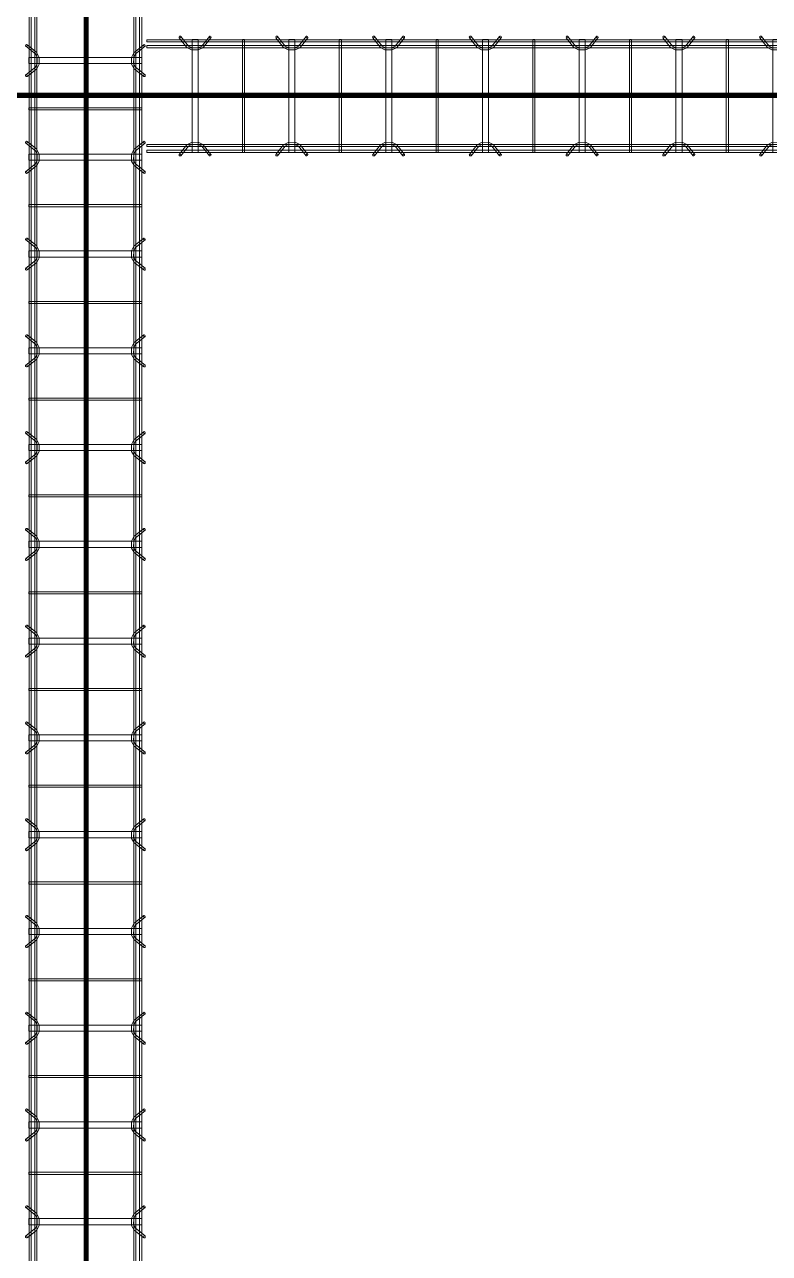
# Model space of a CAD drawing. Header units: inches. Extents: x -19229 to -222, y -6301 to 12387.
# Drawn here: x -2344.5 to -2252.1, y 11703.6 to 11856 of the extents above; entities that cross this region are included whole.
import ezdxf

# ---------------------------------------------------------------- set-up
doc = ezdxf.new("R2010")
doc.units = ezdxf.units.IN
doc.header["$MEASUREMENT"] = 0
doc.linetypes.add('Grid Line 1_2_', pattern=[0.875, 0.5, -0.125, 0.125, -0.125])
for name, color, linetype, lineweight in [('A-GENM', 13, 'Continuous', 9), ('S-BEAM', 12, 'Continuous', 9), ('S-GRID', 1, 'Continuous', 9)]:
    doc.layers.add(name, color=color, linetype=linetype, lineweight=lineweight)

# ---------------------------------------------------------------- blocks, each defined once
blk = doc.blocks.new('Dowel bar assembly - Dowel bar assembly-669756-SLAB ON GROUND JOINTS')
at = {"layer": 'S-BEAM'}
for p, q in [((2175, 1.98), (0, 1.98)), ((0, 1.72), (2175, 1.72)), ((1804.02, 2.23), (1804.97, 1.03)), ((1805.18, 1.19), (1804.23, 2.39)), ((1805.62, 1.99), (1805.62, -12.01)), ((1806.38, 1.99), (1805.62, 1.99)), ((1805.62, 1.99), (1806.38, 1.99)), ((1806.38, -12.01), (1806.38, 1.99)), ((1807.76, 2.39), (1806.81, 1.19)), ((1807.01, 1.03), (1807.96, 2.23)), ((1811.87, 1.99), (1811.87, -12.01)), ((1812.13, 1.99), (1811.87, 1.99)), ((1811.87, 1.99), (1812.13, 1.99)), ((1812.13, -12.01), (1812.13, 1.99)), ((1816.02, 2.23), (1816.97, 1.03)), ((1817.18, 1.19), (1816.23, 2.39)), ((1817.62, 1.99), (1817.62, -12.01)), ((1818.38, 1.99), (1817.62, 1.99)), ((1817.62, 1.99), (1818.38, 1.99)), ((1818.38, -12.01), (1818.38, 1.99)), ((1819.76, 2.39), (1818.81, 1.19)), ((1819.01, 1.03), (1819.96, 2.23)), ((1823.87, 1.99), (1823.87, -12.01)), ((1824.13, 1.99), (1823.87, 1.99)), ((1823.87, 1.99), (1824.13, 1.99)), ((1824.13, -12.01), (1824.13, 1.99)), ((1828.02, 2.23), (1828.97, 1.03)), ((1829.18, 1.19), (1828.23, 2.39)), ((1829.62, 1.99), (1829.62, -12.01)), ((1830.38, 1.99), (1829.62, 1.99)), ((1829.62, 1.99), (1830.38, 1.99)), ((1830.38, -12.01), (1830.38, 1.99)), ((1831.76, 2.39), (1830.81, 1.19)), ((1831.01, 1.03), (1831.96, 2.23)), ((1835.87, 1.99), (1835.87, -12.01)), ((1836.13, 1.99), (1835.87, 1.99)), ((1835.87, 1.99), (1836.13, 1.99)), ((1836.13, -12.01), (1836.13, 1.99)), ((1840.02, 2.23), (1840.97, 1.03)), ((1841.18, 1.19), (1840.23, 2.39)), ((1841.62, 1.99), (1841.62, -12.01)), ((1842.38, 1.99), (1841.62, 1.99)), ((1841.62, 1.99), (1842.38, 1.99)), ((1842.38, -12.01), (1842.38, 1.99)), ((1843.76, 2.39), (1842.81, 1.19)), ((1843.01, 1.03), (1843.96, 2.23)), ((1847.87, 1.99), (1847.87, -12.01)), ((1848.13, 1.99), (1847.87, 1.99)), ((1847.87, 1.99), (1848.13, 1.99)), ((1848.13, -12.01), (1848.13, 1.99)), ((1852.02, 2.23), (1852.97, 1.03)), ((1853.18, 1.19), (1852.23, 2.39)), ((1853.62, 1.99), (1853.62, -12.01)), ((1854.38, 1.99), (1853.62, 1.99)), ((1853.62, 1.99), (1854.38, 1.99)), ((1854.38, -12.01), (1854.38, 1.99)), ((1855.76, 2.39), (1854.81, 1.19)), ((1855.01, 1.03), (1855.96, 2.23)), ((1859.87, 1.99), (1859.87, -12.01)), ((1860.13, 1.99), (1859.87, 1.99)), ((1859.87, 1.99), (1860.13, 1.99)), ((1860.13, -12.01), (1860.13, 1.99)), ((1864.02, 2.23), (1864.97, 1.03)), ((1865.18, 1.19), (1864.23, 2.39)), ((1865.62, 1.99), (1865.62, -12.01)), ((1866.38, 1.99), (1865.62, 1.99)), ((1865.62, 1.99), (1866.38, 1.99)), ((1866.38, -12.01), (1866.38, 1.99)), ((1867.76, 2.39), (1866.81, 1.19)), ((1867.01, 1.03), (1867.96, 2.23)), ((1871.87, 1.99), (1871.87, -12.01)), ((1872.13, 1.99), (1871.87, 1.99)), ((1871.87, 1.99), (1872.13, 1.99)), ((1872.13, -12.01), (1872.13, 1.99)), ((1876.02, 2.23), (1876.97, 1.03)), ((1877.18, 1.19), (1876.23, 2.39)), ((1877.62, 1.99), (1877.62, -12.01)), ((1878.38, 1.99), (1877.62, 1.99)), ((1877.62, 1.99), (1878.38, 1.99)), ((1878.38, -12.01), (1878.38, 1.99)), ((1879.76, 2.39), (1878.81, 1.19)), ((1879.01, 1.03), (1879.96, 2.23)), ((1883.87, 1.99), (1883.87, -12.01)), ((1884.13, 1.99), (1883.87, 1.99)), ((1883.87, 1.99), (1884.13, 1.99)), ((1884.13, -12.01), (1884.13, 1.99)), ((1888.02, 2.23), (1888.97, 1.03)), ((1889.18, 1.19), (1888.23, 2.39)), ((1889.62, 1.99), (1889.62, -12.01)), ((1890.38, 1.99), (1889.62, 1.99)), ((1889.62, 1.99), (1890.38, 1.99)), ((1890.38, -12.01), (1890.38, 1.99)), ((1891.76, 2.39), (1890.81, 1.19)), ((1891.01, 1.03), (1891.96, 2.23)), ((1895.87, 1.99), (1895.87, -12.01)), ((1896.13, 1.99), (1895.87, 1.99)), ((1895.87, 1.99), (1896.13, 1.99)), ((1896.13, -12.01), (1896.13, 1.99)), ((1900.02, 2.23), (1900.97, 1.03)), ((1901.18, 1.19), (1900.23, 2.39)), ((1901.62, 1.99), (1901.62, -12.01)), ((1902.38, 1.99), (1901.62, 1.99)), ((1901.62, 1.99), (1902.38, 1.99)), ((1902.38, -12.01), (1902.38, 1.99)), ((1903.76, 2.39), (1902.81, 1.19)), ((1903.01, 1.03), (1903.96, 2.23)), ((1907.87, 1.99), (1907.87, -12.01)), ((1908.13, 1.99), (1907.87, 1.99)), ((1907.87, 1.99), (1908.13, 1.99)), ((1908.13, -12.01), (1908.13, 1.99)), ((1912.02, 2.23), (1912.97, 1.03)), ((1913.18, 1.19), (1912.23, 2.39)), ((1913.62, 1.99), (1913.62, -12.01)), ((1914.38, 1.99), (1913.62, 1.99)), ((1913.62, 1.99), (1914.38, 1.99)), ((1914.38, -12.01), (1914.38, 1.99)), ((1915.76, 2.39), (1914.81, 1.19)), ((1915.01, 1.03), (1915.96, 2.23)), ((1919.87, 1.99), (1919.87, -12.01)), ((1920.13, 1.99), (1919.87, 1.99)), ((1919.87, 1.99), (1920.13, 1.99)), ((1920.13, -12.01), (1920.13, 1.99)), ((1924.02, 2.23), (1924.97, 1.03)), ((1925.18, 1.19), (1924.23, 2.39)), ((1925.62, 1.99), (1925.62, -12.01)), ((1926.38, 1.99), (1925.62, 1.99)), ((1925.62, 1.99), (1926.38, 1.99)), ((1926.38, -12.01), (1926.38, 1.99)), ((1927.76, 2.39), (1926.81, 1.19)), ((1927.01, 1.03), (1927.96, 2.23)), ((1931.87, 1.99), (1931.87, -12.01)), ((1932.13, 1.99), (1931.87, 1.99)), ((1931.87, 1.99), (1932.13, 1.99)), ((1932.13, -12.01), (1932.13, 1.99)), ((1936.02, 2.23), (1936.97, 1.03)), ((1937.18, 1.19), (1936.23, 2.39)), ((1937.62, 1.99), (1937.62, -12.01)), ((1938.38, 1.99), (1937.62, 1.99)), ((1937.62, 1.99), (1938.38, 1.99)), ((1938.38, -12.01), (1938.38, 1.99)), ((1939.76, 2.39), (1938.81, 1.19)), ((1939.01, 1.03), (1939.96, 2.23)), ((1943.87, 1.99), (1943.87, -12.01)), ((1944.13, 1.99), (1943.87, 1.99)), ((1943.87, 1.99), (1944.13, 1.99)), ((1944.13, -12.01), (1944.13, 1.99)), ((1948.02, 2.23), (1948.97, 1.03)), ((1949.18, 1.19), (1948.23, 2.39)), ((1949.62, 1.99), (1949.62, -12.01)), ((1950.38, 1.99), (1949.62, 1.99)), ((1949.62, 1.99), (1950.38, 1.99)), ((1950.38, -12.01), (1950.38, 1.99)), ((1951.76, 2.39), (1950.81, 1.19)), ((1951.01, 1.03), (1951.96, 2.23)), ((2175, 1.25), (0, 1.25)), ((0, 0.99), (2175, 0.99)), ((2175, -11.01), (0, -11.01)), ((0, -11.27), (2175, -11.27)), ((2175, -11.74), (0, -11.74)), ((0, -12), (2175, -12)), ((1804.97, -11.05), (1804.02, -12.25)), ((1804.23, -12.41), (1805.18, -11.21)), ((1806.38, -12.01), (1805.62, -12.01)), ((1805.62, -12.01), (1806.38, -12.01)), ((1806.81, -11.21), (1807.76, -12.41)), ((1807.96, -12.25), (1807.01, -11.05)), ((1812.13, -12.01), (1811.87, -12.01)), ((1811.87, -12.01), (1812.13, -12.01)), ((1816.97, -11.05), (1816.02, -12.25)), ((1816.23, -12.41), (1817.18, -11.21)), ((1818.38, -12.01), (1817.62, -12.01)), ((1817.62, -12.01), (1818.38, -12.01)), ((1818.81, -11.21), (1819.76, -12.41)), ((1819.96, -12.25), (1819.01, -11.05)), ((1824.13, -12.01), (1823.87, -12.01)), ((1823.87, -12.01), (1824.13, -12.01)), ((1828.97, -11.05), (1828.02, -12.25)), ((1828.23, -12.41), (1829.18, -11.21)), ((1830.38, -12.01), (1829.62, -12.01)), ((1829.62, -12.01), (1830.38, -12.01)), ((1830.81, -11.21), (1831.76, -12.41)), ((1831.96, -12.25), (1831.01, -11.05)), ((1836.13, -12.01), (1835.87, -12.01)), ((1835.87, -12.01), (1836.13, -12.01)), ((1840.97, -11.05), (1840.02, -12.25)), ((1840.23, -12.41), (1841.18, -11.21)), ((1842.38, -12.01), (1841.62, -12.01)), ((1841.62, -12.01), (1842.38, -12.01)), ((1842.81, -11.21), (1843.76, -12.41)), ((1843.96, -12.25), (1843.01, -11.05)), ((1848.13, -12.01), (1847.87, -12.01)), ((1847.87, -12.01), (1848.13, -12.01)), ((1852.97, -11.05), (1852.02, -12.25)), ((1852.23, -12.41), (1853.18, -11.21)), ((1854.38, -12.01), (1853.62, -12.01)), ((1853.62, -12.01), (1854.38, -12.01)), ((1854.81, -11.21), (1855.76, -12.41)), ((1855.96, -12.25), (1855.01, -11.05)), ((1860.13, -12.01), (1859.87, -12.01)), ((1859.87, -12.01), (1860.13, -12.01)), ((1864.97, -11.05), (1864.02, -12.25)), ((1864.23, -12.41), (1865.18, -11.21)), ((1866.38, -12.01), (1865.62, -12.01)), ((1865.62, -12.01), (1866.38, -12.01)), ((1866.81, -11.21), (1867.76, -12.41)), ((1867.96, -12.25), (1867.01, -11.05)), ((1872.13, -12.01), (1871.87, -12.01)), ((1871.87, -12.01), (1872.13, -12.01)), ((1876.97, -11.05), (1876.02, -12.25)), ((1876.23, -12.41), (1877.18, -11.21)), ((1878.38, -12.01), (1877.62, -12.01)), ((1877.62, -12.01), (1878.38, -12.01)), ((1878.81, -11.21), (1879.76, -12.41)), ((1879.96, -12.25), (1879.01, -11.05)), ((1884.13, -12.01), (1883.87, -12.01)), ((1883.87, -12.01), (1884.13, -12.01)), ((1888.97, -11.05), (1888.02, -12.25)), ((1888.23, -12.41), (1889.18, -11.21)), ((1890.38, -12.01), (1889.62, -12.01)), ((1889.62, -12.01), (1890.38, -12.01)), ((1890.81, -11.21), (1891.76, -12.41)), ((1891.96, -12.25), (1891.01, -11.05)), ((1896.13, -12.01), (1895.87, -12.01)), ((1895.87, -12.01), (1896.13, -12.01)), ((1900.97, -11.05), (1900.02, -12.25)), ((1900.23, -12.41), (1901.18, -11.21)), ((1902.38, -12.01), (1901.62, -12.01)), ((1901.62, -12.01), (1902.38, -12.01)), ((1902.81, -11.21), (1903.76, -12.41)), ((1903.96, -12.25), (1903.01, -11.05)), ((1908.13, -12.01), (1907.87, -12.01)), ((1907.87, -12.01), (1908.13, -12.01)), ((1912.97, -11.05), (1912.02, -12.25)), ((1912.23, -12.41), (1913.18, -11.21)), ((1914.38, -12.01), (1913.62, -12.01)), ((1913.62, -12.01), (1914.38, -12.01)), ((1914.81, -11.21), (1915.76, -12.41)), ((1915.96, -12.25), (1915.01, -11.05)), ((1920.13, -12.01), (1919.87, -12.01)), ((1919.87, -12.01), (1920.13, -12.01)), ((1924.97, -11.05), (1924.02, -12.25)), ((1924.23, -12.41), (1925.18, -11.21)), ((1926.38, -12.01), (1925.62, -12.01)), ((1925.62, -12.01), (1926.38, -12.01)), ((1926.81, -11.21), (1927.76, -12.41)), ((1927.96, -12.25), (1927.01, -11.05)), ((1932.13, -12.01), (1931.87, -12.01)), ((1931.87, -12.01), (1932.13, -12.01)), ((1936.97, -11.05), (1936.02, -12.25)), ((1936.23, -12.41), (1937.18, -11.21)), ((1938.38, -12.01), (1937.62, -12.01)), ((1937.62, -12.01), (1938.38, -12.01)), ((1938.81, -11.21), (1939.76, -12.41)), ((1939.96, -12.25), (1939.01, -11.05)), ((1944.13, -12.01), (1943.87, -12.01)), ((1943.87, -12.01), (1944.13, -12.01)), ((1948.97, -11.05), (1948.02, -12.25)), ((1948.23, -12.41), (1949.18, -11.21)), ((1950.38, -12.01), (1949.62, -12.01)), ((1949.62, -12.01), (1950.38, -12.01)), ((1950.81, -11.21), (1951.76, -12.41)), ((1951.96, -12.25), (1951.01, -11.05))]:
    blk.add_line(p, q, dxfattribs=at)
at = {"layer": 'S-BEAM', "flags": 128}
for points in [[(1804.97, 1.03), (1805.53, 0.73), (1806.39, 0.72), (1806.97, 0.99), (1807.01, 1.03)], [(1805.18, 1.19), (1805.62, 0.97), (1806.38, 0.98), (1806.81, 1.19)], [(1816.97, 1.03), (1817.53, 0.73), (1818.39, 0.72), (1818.97, 0.99), (1819.01, 1.03)], [(1817.18, 1.19), (1817.62, 0.97), (1818.38, 0.98), (1818.81, 1.19)], [(1828.97, 1.03), (1829.53, 0.73), (1830.39, 0.72), (1830.97, 0.99), (1831.01, 1.03)], [(1829.18, 1.19), (1829.62, 0.97), (1830.38, 0.98), (1830.81, 1.19)], [(1840.97, 1.03), (1841.53, 0.73), (1842.39, 0.72), (1842.97, 0.99), (1843.01, 1.03)], [(1841.18, 1.19), (1841.62, 0.97), (1842.38, 0.98), (1842.81, 1.19)], [(1852.97, 1.03), (1853.53, 0.73), (1854.39, 0.72), (1854.97, 0.99), (1855.01, 1.03)], [(1853.18, 1.19), (1853.62, 0.97), (1854.38, 0.98), (1854.81, 1.19)], [(1864.97, 1.03), (1865.53, 0.73), (1866.39, 0.72), (1866.97, 0.99), (1867.01, 1.03)], [(1865.18, 1.19), (1865.62, 0.97), (1866.38, 0.98), (1866.81, 1.19)], [(1876.97, 1.03), (1877.53, 0.73), (1878.39, 0.72), (1878.97, 0.99), (1879.01, 1.03)], [(1877.18, 1.19), (1877.62, 0.97), (1878.38, 0.98), (1878.81, 1.19)], [(1888.97, 1.03), (1889.53, 0.73), (1890.39, 0.72), (1890.97, 0.99), (1891.01, 1.03)], [(1889.18, 1.19), (1889.62, 0.97), (1890.38, 0.98), (1890.81, 1.19)], [(1900.97, 1.03), (1901.53, 0.73), (1902.39, 0.72), (1902.97, 0.99), (1903.01, 1.03)], [(1901.18, 1.19), (1901.62, 0.97), (1902.38, 0.98), (1902.81, 1.19)], [(1912.97, 1.03), (1913.53, 0.73), (1914.39, 0.72), (1914.97, 0.99), (1915.01, 1.03)], [(1913.18, 1.19), (1913.62, 0.97), (1914.38, 0.98), (1914.81, 1.19)], [(1924.97, 1.03), (1925.53, 0.73), (1926.39, 0.72), (1926.97, 0.99), (1927.01, 1.03)], [(1925.18, 1.19), (1925.62, 0.97), (1926.38, 0.98), (1926.81, 1.19)], [(1936.97, 1.03), (1937.53, 0.73), (1938.39, 0.72), (1938.97, 0.99), (1939.01, 1.03)], [(1937.18, 1.19), (1937.62, 0.97), (1938.38, 0.98), (1938.81, 1.19)], [(1948.97, 1.03), (1949.53, 0.73), (1950.39, 0.72), (1950.97, 0.99), (1951.01, 1.03)], [(1949.18, 1.19), (1949.62, 0.97), (1950.38, 0.98), (1950.81, 1.19)], [(1804.97, -11.05), (1805.53, -10.75), (1806.39, -10.74), (1806.97, -11.01), (1807.01, -11.05)], [(1805.18, -11.21), (1805.62, -10.99), (1806.38, -11), (1806.81, -11.21)], [(1816.97, -11.05), (1817.53, -10.75), (1818.39, -10.74), (1818.97, -11.01), (1819.01, -11.05)], [(1817.18, -11.21), (1817.62, -10.99), (1818.38, -11), (1818.81, -11.21)], [(1828.97, -11.05), (1829.53, -10.75), (1830.39, -10.74), (1830.97, -11.01), (1831.01, -11.05)], [(1829.18, -11.21), (1829.62, -10.99), (1830.38, -11), (1830.81, -11.21)], [(1840.97, -11.05), (1841.53, -10.75), (1842.39, -10.74), (1842.97, -11.01), (1843.01, -11.05)], [(1841.18, -11.21), (1841.62, -10.99), (1842.38, -11), (1842.81, -11.21)], [(1852.97, -11.05), (1853.53, -10.75), (1854.39, -10.74), (1854.97, -11.01), (1855.01, -11.05)], [(1853.18, -11.21), (1853.62, -10.99), (1854.38, -11), (1854.81, -11.21)], [(1864.97, -11.05), (1865.53, -10.75), (1866.39, -10.74), (1866.97, -11.01), (1867.01, -11.05)], [(1865.18, -11.21), (1865.62, -10.99), (1866.38, -11), (1866.81, -11.21)], [(1876.97, -11.05), (1877.53, -10.75), (1878.39, -10.74), (1878.97, -11.01), (1879.01, -11.05)], [(1877.18, -11.21), (1877.62, -10.99), (1878.38, -11), (1878.81, -11.21)], [(1888.97, -11.05), (1889.53, -10.75), (1890.39, -10.74), (1890.97, -11.01), (1891.01, -11.05)], [(1889.18, -11.21), (1889.62, -10.99), (1890.38, -11), (1890.81, -11.21)], [(1900.97, -11.05), (1901.53, -10.75), (1902.39, -10.74), (1902.97, -11.01), (1903.01, -11.05)], [(1901.18, -11.21), (1901.62, -10.99), (1902.38, -11), (1902.81, -11.21)], [(1912.97, -11.05), (1913.53, -10.75), (1914.39, -10.74), (1914.97, -11.01), (1915.01, -11.05)], [(1913.18, -11.21), (1913.62, -10.99), (1914.38, -11), (1914.81, -11.21)], [(1924.97, -11.05), (1925.53, -10.75), (1926.39, -10.74), (1926.97, -11.01), (1927.01, -11.05)], [(1925.18, -11.21), (1925.62, -10.99), (1926.38, -11), (1926.81, -11.21)], [(1936.97, -11.05), (1937.53, -10.75), (1938.39, -10.74), (1938.97, -11.01), (1939.01, -11.05)], [(1937.18, -11.21), (1937.62, -10.99), (1938.38, -11), (1938.81, -11.21)], [(1948.97, -11.05), (1949.53, -10.75), (1950.39, -10.74), (1950.97, -11.01), (1951.01, -11.05)], [(1949.18, -11.21), (1949.62, -10.99), (1950.38, -11), (1950.81, -11.21)]]:
    blk.add_lwpolyline(points, dxfattribs=at)
at = {"layer": 'S-BEAM'}
for centre, major_axis, start_param, end_param in [((1804.12, 2.31), (0.101, 0.08), 5.709265, 8.850858), ((1804.12, 2.31), (0.101, 0.08), 2.567673, 5.709265), ((1807.86, 2.31), (-0.101, 0.08), 3.715513, 6.857105), ((1807.86, 2.31), (-0.101, 0.08), 0.57392, 3.715513), ((1816.12, 2.31), (0.101, 0.08), 5.709265, 8.850858), ((1816.12, 2.31), (0.101, 0.08), 2.567673, 5.709265), ((1819.86, 2.31), (-0.101, 0.08), 3.715513, 6.857105), ((1819.86, 2.31), (-0.101, 0.08), 0.57392, 3.715513), ((1828.12, 2.31), (0.101, 0.08), 5.709265, 8.850858), ((1828.12, 2.31), (0.101, 0.08), 2.567673, 5.709265), ((1831.86, 2.31), (-0.101, 0.08), 3.715513, 6.857105), ((1831.86, 2.31), (-0.101, 0.08), 0.57392, 3.715513), ((1840.12, 2.31), (0.101, 0.08), 5.709265, 8.850858), ((1840.12, 2.31), (0.101, 0.08), 2.567673, 5.709265), ((1843.86, 2.31), (-0.101, 0.08), 3.715513, 6.857105), ((1843.86, 2.31), (-0.101, 0.08), 0.57392, 3.715513), ((1852.12, 2.31), (0.101, 0.08), 5.709265, 8.850858), ((1852.12, 2.31), (0.101, 0.08), 2.567673, 5.709265), ((1855.86, 2.31), (-0.101, 0.08), 3.715513, 6.857105), ((1855.86, 2.31), (-0.101, 0.08), 0.57392, 3.715513), ((1864.12, 2.31), (0.101, 0.08), 5.709265, 8.850858), ((1864.12, 2.31), (0.101, 0.08), 2.567673, 5.709265), ((1867.86, 2.31), (-0.101, 0.08), 3.715513, 6.857105), ((1867.86, 2.31), (-0.101, 0.08), 0.57392, 3.715513), ((1876.12, 2.31), (0.101, 0.08), 5.709265, 8.850858), ((1876.12, 2.31), (0.101, 0.08), 2.567673, 5.709265), ((1879.86, 2.31), (-0.101, 0.08), 3.715513, 6.857105), ((1879.86, 2.31), (-0.101, 0.08), 0.57392, 3.715513), ((1888.12, 2.31), (0.101, 0.08), 5.709265, 8.850858), ((1888.12, 2.31), (0.101, 0.08), 2.567673, 5.709265), ((1891.86, 2.31), (-0.101, 0.08), 3.715513, 6.857105), ((1891.86, 2.31), (-0.101, 0.08), 0.57392, 3.715513), ((1900.12, 2.31), (0.101, 0.08), 5.709265, 8.850858), ((1900.12, 2.31), (0.101, 0.08), 2.567673, 5.709265), ((1903.86, 2.31), (-0.101, 0.08), 3.715513, 6.857105), ((1903.86, 2.31), (-0.101, 0.08), 0.57392, 3.715513), ((1912.12, 2.31), (0.101, 0.08), 5.709265, 8.850858), ((1912.12, 2.31), (0.101, 0.08), 2.567673, 5.709265), ((1915.86, 2.31), (-0.101, 0.08), 3.715513, 6.857105), ((1915.86, 2.31), (-0.101, 0.08), 0.57392, 3.715513), ((1924.12, 2.31), (0.101, 0.08), 5.709265, 8.850858), ((1924.12, 2.31), (0.101, 0.08), 2.567673, 5.709265), ((1927.86, 2.31), (-0.101, 0.08), 3.715513, 6.857105), ((1927.86, 2.31), (-0.101, 0.08), 0.57392, 3.715513), ((1936.12, 2.31), (0.101, 0.08), 5.709265, 8.850858), ((1936.12, 2.31), (0.101, 0.08), 2.567673, 5.709265), ((1939.86, 2.31), (-0.101, 0.08), 3.715513, 6.857105), ((1939.86, 2.31), (-0.101, 0.08), 0.57392, 3.715513), ((1948.12, 2.31), (0.101, 0.08), 5.709265, 8.850858), ((1948.12, 2.31), (0.101, 0.08), 2.567673, 5.709265), ((1951.86, 2.31), (-0.101, 0.08), 3.715513, 6.857105), ((1951.86, 2.31), (-0.101, 0.08), 0.57392, 3.715513), ((1804.12, -12.33), (-0.101, 0.08), 3.715513, 6.857105), ((1804.12, -12.33), (-0.101, 0.08), 0.57392, 3.715513), ((1807.86, -12.33), (0.101, 0.08), 5.709265, 8.850858), ((1807.86, -12.33), (0.101, 0.08), 2.567673, 5.709265), ((1816.12, -12.33), (-0.101, 0.08), 3.715513, 6.857105), ((1816.12, -12.33), (-0.101, 0.08), 0.57392, 3.715513), ((1819.86, -12.33), (0.101, 0.08), 5.709265, 8.850858), ((1819.86, -12.33), (0.101, 0.08), 2.567673, 5.709265), ((1828.12, -12.33), (-0.101, 0.08), 3.715513, 6.857105), ((1828.12, -12.33), (-0.101, 0.08), 0.57392, 3.715513), ((1831.86, -12.33), (0.101, 0.08), 5.709265, 8.850858), ((1831.86, -12.33), (0.101, 0.08), 2.567673, 5.709265), ((1840.12, -12.33), (-0.101, 0.08), 3.715513, 6.857105), ((1840.12, -12.33), (-0.101, 0.08), 0.57392, 3.715513), ((1843.86, -12.33), (0.101, 0.08), 5.709265, 8.850858), ((1843.86, -12.33), (0.101, 0.08), 2.567673, 5.709265), ((1852.12, -12.33), (-0.101, 0.08), 3.715513, 6.857105), ((1852.12, -12.33), (-0.101, 0.08), 0.57392, 3.715513), ((1855.86, -12.33), (0.101, 0.08), 5.709265, 8.850858), ((1855.86, -12.33), (0.101, 0.08), 2.567673, 5.709265), ((1864.12, -12.33), (-0.101, 0.08), 3.715513, 6.857105), ((1864.12, -12.33), (-0.101, 0.08), 0.57392, 3.715513), ((1867.86, -12.33), (0.101, 0.08), 5.709265, 8.850858), ((1867.86, -12.33), (0.101, 0.08), 2.567673, 5.709265), ((1876.12, -12.33), (-0.101, 0.08), 3.715513, 6.857105), ((1876.12, -12.33), (-0.101, 0.08), 0.57392, 3.715513), ((1879.86, -12.33), (0.101, 0.08), 5.709265, 8.850858), ((1879.86, -12.33), (0.101, 0.08), 2.567673, 5.709265), ((1888.12, -12.33), (-0.101, 0.08), 3.715513, 6.857105), ((1888.12, -12.33), (-0.101, 0.08), 0.57392, 3.715513), ((1891.86, -12.33), (0.101, 0.08), 5.709265, 8.850858), ((1891.86, -12.33), (0.101, 0.08), 2.567673, 5.709265), ((1900.12, -12.33), (-0.101, 0.08), 3.715513, 6.857105), ((1900.12, -12.33), (-0.101, 0.08), 0.57392, 3.715513), ((1903.86, -12.33), (0.101, 0.08), 5.709265, 8.850858), ((1903.86, -12.33), (0.101, 0.08), 2.567673, 5.709265), ((1912.12, -12.33), (-0.101, 0.08), 3.715513, 6.857105), ((1912.12, -12.33), (-0.101, 0.08), 0.57392, 3.715513), ((1915.86, -12.33), (0.101, 0.08), 5.709265, 8.850858), ((1915.86, -12.33), (0.101, 0.08), 2.567673, 5.709265), ((1924.12, -12.33), (-0.101, 0.08), 3.715513, 6.857105), ((1924.12, -12.33), (-0.101, 0.08), 0.57392, 3.715513), ((1927.86, -12.33), (0.101, 0.08), 5.709265, 8.850858), ((1927.86, -12.33), (0.101, 0.08), 2.567673, 5.709265), ((1936.12, -12.33), (-0.101, 0.08), 3.715513, 6.857105), ((1936.12, -12.33), (-0.101, 0.08), 0.57392, 3.715513), ((1939.86, -12.33), (0.101, 0.08), 5.709265, 8.850858), ((1939.86, -12.33), (0.101, 0.08), 2.567673, 5.709265), ((1948.12, -12.33), (-0.101, 0.08), 3.715513, 6.857105), ((1948.12, -12.33), (-0.101, 0.08), 0.57392, 3.715513), ((1951.86, -12.33), (0.101, 0.08), 5.709265, 8.850858), ((1951.86, -12.33), (0.101, 0.08), 2.567673, 5.709265)]:
    blk.add_ellipse(centre, major_axis=major_axis, ratio=0.816528, start_param=start_param, end_param=end_param, dxfattribs=at)
blk = doc.blocks.new('Dowel bar assembly - Dowel bar assembly-672828-SLAB ON GROUND JOINTS')
at = {"layer": 'S-BEAM'}
for p, q in [((136, 1.98), (0, 1.98)), ((0, 1.98), (0, 1.72)), ((0, 1.72), (0, 1.98)), ((0, 1.72), (136, 1.72)), ((4.02, 2.23), (4.97, 1.03)), ((5.18, 1.19), (4.23, 2.39)), ((5.63, 1.99), (5.63, -12.01)), ((6.38, 1.99), (5.63, 1.99)), ((5.63, 1.99), (6.38, 1.99)), ((6.38, -12.01), (6.38, 1.99)), ((7.76, 2.39), (6.81, 1.19)), ((7.01, 1.03), (7.96, 2.23)), ((11.87, 1.99), (11.87, -12.01)), ((12.13, 1.99), (11.87, 1.99)), ((11.87, 1.99), (12.13, 1.99)), ((12.13, -12.01), (12.13, 1.99)), ((16.02, 2.23), (16.97, 1.03)), ((17.18, 1.19), (16.23, 2.39)), ((17.63, 1.99), (17.63, -12.01)), ((18.38, 1.99), (17.63, 1.99)), ((17.63, 1.99), (18.38, 1.99)), ((18.38, -12.01), (18.38, 1.99)), ((19.76, 2.39), (18.81, 1.19)), ((19.01, 1.03), (19.96, 2.23)), ((23.87, 1.99), (23.87, -12.01)), ((24.13, 1.99), (23.87, 1.99)), ((23.87, 1.99), (24.13, 1.99)), ((24.13, -12.01), (24.13, 1.99)), ((28.02, 2.23), (28.97, 1.03)), ((29.18, 1.19), (28.23, 2.39)), ((29.63, 1.99), (29.63, -12.01)), ((30.38, 1.99), (29.63, 1.99)), ((29.63, 1.99), (30.38, 1.99)), ((30.38, -12.01), (30.38, 1.99)), ((31.76, 2.39), (30.81, 1.19)), ((31.01, 1.03), (31.96, 2.23)), ((35.87, 1.99), (35.87, -12.01)), ((36.13, 1.99), (35.87, 1.99)), ((35.87, 1.99), (36.13, 1.99)), ((36.13, -12.01), (36.13, 1.99)), ((40.02, 2.23), (40.97, 1.03)), ((41.18, 1.19), (40.23, 2.39)), ((41.63, 1.99), (41.63, -12.01)), ((42.38, 1.99), (41.63, 1.99)), ((41.63, 1.99), (42.38, 1.99)), ((42.38, -12.01), (42.38, 1.99)), ((43.76, 2.39), (42.81, 1.19)), ((43.01, 1.03), (43.96, 2.23)), ((47.87, 1.99), (47.87, -12.01)), ((48.13, 1.99), (47.87, 1.99)), ((47.87, 1.99), (48.13, 1.99)), ((48.13, -12.01), (48.13, 1.99)), ((52.02, 2.23), (52.97, 1.03)), ((53.18, 1.19), (52.23, 2.39)), ((53.63, 1.99), (53.63, -12.01)), ((54.38, 1.99), (53.63, 1.99)), ((53.63, 1.99), (54.38, 1.99)), ((54.38, -12.01), (54.38, 1.99)), ((55.76, 2.39), (54.81, 1.19)), ((55.01, 1.03), (55.96, 2.23)), ((59.87, 1.99), (59.87, -12.01)), ((60.13, 1.99), (59.87, 1.99)), ((59.87, 1.99), (60.13, 1.99)), ((60.13, -12.01), (60.13, 1.99)), ((64.02, 2.23), (64.97, 1.03)), ((65.18, 1.19), (64.23, 2.39)), ((65.63, 1.99), (65.63, -12.01)), ((66.38, 1.99), (65.63, 1.99)), ((65.63, 1.99), (66.38, 1.99)), ((66.38, -12.01), (66.38, 1.99)), ((67.76, 2.39), (66.81, 1.19)), ((67.01, 1.03), (67.96, 2.23)), ((71.87, 1.99), (71.87, -12.01)), ((72.13, 1.99), (71.87, 1.99)), ((71.87, 1.99), (72.13, 1.99)), ((72.13, -12.01), (72.13, 1.99)), ((76.02, 2.23), (76.97, 1.03)), ((77.18, 1.19), (76.23, 2.39)), ((77.63, 1.99), (77.63, -12.01)), ((78.38, 1.99), (77.63, 1.99)), ((77.63, 1.99), (78.38, 1.99)), ((78.38, -12.01), (78.38, 1.99)), ((79.76, 2.39), (78.81, 1.19)), ((79.01, 1.03), (79.96, 2.23)), ((83.87, 1.99), (83.87, -12.01)), ((84.13, 1.99), (83.87, 1.99)), ((83.87, 1.99), (84.13, 1.99)), ((84.13, -12.01), (84.13, 1.99)), ((88.02, 2.23), (88.97, 1.03)), ((89.18, 1.19), (88.23, 2.39)), ((89.63, 1.99), (89.63, -12.01)), ((90.38, 1.99), (89.63, 1.99)), ((89.63, 1.99), (90.38, 1.99)), ((90.38, -12.01), (90.38, 1.99)), ((91.76, 2.39), (90.81, 1.19)), ((91.01, 1.03), (91.96, 2.23)), ((95.87, 1.99), (95.87, -12.01)), ((96.13, 1.99), (95.87, 1.99)), ((95.87, 1.99), (96.13, 1.99)), ((96.13, -12.01), (96.13, 1.99)), ((100.02, 2.23), (100.97, 1.03)), ((101.18, 1.19), (100.23, 2.39)), ((101.63, 1.99), (101.63, -12.01)), ((102.38, 1.99), (101.63, 1.99)), ((101.63, 1.99), (102.38, 1.99)), ((102.38, -12.01), (102.38, 1.99)), ((103.76, 2.39), (102.81, 1.19)), ((103.01, 1.03), (103.96, 2.23)), ((107.87, 1.99), (107.87, -12.01)), ((108.13, 1.99), (107.87, 1.99)), ((107.87, 1.99), (108.13, 1.99)), ((108.13, -12.01), (108.13, 1.99)), ((112.02, 2.23), (112.97, 1.03)), ((113.18, 1.19), (112.23, 2.39)), ((113.63, 1.99), (113.63, -12.01)), ((114.38, 1.99), (113.63, 1.99)), ((113.63, 1.99), (114.38, 1.99)), ((114.38, -12.01), (114.38, 1.99)), ((115.76, 2.39), (114.81, 1.19)), ((115.01, 1.03), (115.96, 2.23)), ((119.87, 1.99), (119.87, -12.01)), ((120.13, 1.99), (119.87, 1.99)), ((119.87, 1.99), (120.13, 1.99)), ((120.13, -12.01), (120.13, 1.99)), ((128.02, 2.23), (128.97, 1.03)), ((129.18, 1.19), (128.23, 2.39)), ((129.63, 1.99), (129.63, -12.01)), ((130.38, 1.99), (129.63, 1.99)), ((129.63, 1.99), (130.38, 1.99)), ((130.38, -12.01), (130.38, 1.99)), ((131.76, 2.39), (130.81, 1.19)), ((131.01, 1.03), (131.96, 2.23)), ((136, 1.98), (136, 1.72)), ((136, 1.72), (136, 1.98)), ((136, 1.25), (0, 1.25)), ((0, 0.99), (0, 1.25)), ((0, 1.25), (0, 0.99)), ((0, 0.99), (136, 0.99)), ((136, 0.99), (136, 1.25)), ((136, 1.25), (136, 0.99)), ((136, -11.01), (0, -11.01)), ((0, -11.27), (0, -11.01)), ((0, -11.01), (0, -11.27)), ((0, -11.27), (136, -11.27)), ((136, -11.74), (0, -11.74)), ((0, -12), (0, -11.74)), ((0, -11.74), (0, -12)), ((0, -12), (136, -12)), ((4.97, -11.05), (4.02, -12.25)), ((4.23, -12.41), (5.18, -11.21)), ((6.38, -12.01), (5.63, -12.01)), ((5.63, -12.01), (6.38, -12.01)), ((6.81, -11.21), (7.76, -12.41)), ((7.96, -12.25), (7.01, -11.05)), ((12.13, -12.01), (11.87, -12.01)), ((11.87, -12.01), (12.13, -12.01)), ((16.97, -11.05), (16.02, -12.25)), ((16.23, -12.41), (17.18, -11.21)), ((18.38, -12.01), (17.63, -12.01)), ((17.63, -12.01), (18.38, -12.01)), ((18.81, -11.21), (19.76, -12.41)), ((19.96, -12.25), (19.01, -11.05)), ((24.13, -12.01), (23.87, -12.01)), ((23.87, -12.01), (24.13, -12.01)), ((28.97, -11.05), (28.02, -12.25)), ((28.23, -12.41), (29.18, -11.21)), ((30.38, -12.01), (29.63, -12.01)), ((29.63, -12.01), (30.38, -12.01)), ((30.81, -11.21), (31.76, -12.41)), ((31.96, -12.25), (31.01, -11.05)), ((36.13, -12.01), (35.87, -12.01)), ((35.87, -12.01), (36.13, -12.01)), ((40.97, -11.05), (40.02, -12.25)), ((40.23, -12.41), (41.18, -11.21)), ((42.38, -12.01), (41.63, -12.01)), ((41.63, -12.01), (42.38, -12.01)), ((42.81, -11.21), (43.76, -12.41)), ((43.96, -12.25), (43.01, -11.05)), ((48.13, -12.01), (47.87, -12.01)), ((47.87, -12.01), (48.13, -12.01)), ((52.97, -11.05), (52.02, -12.25)), ((52.23, -12.41), (53.18, -11.21)), ((54.38, -12.01), (53.63, -12.01)), ((53.63, -12.01), (54.38, -12.01)), ((54.81, -11.21), (55.76, -12.41)), ((55.96, -12.25), (55.01, -11.05)), ((60.13, -12.01), (59.87, -12.01)), ((59.87, -12.01), (60.13, -12.01)), ((64.97, -11.05), (64.02, -12.25)), ((64.23, -12.41), (65.18, -11.21)), ((66.38, -12.01), (65.63, -12.01)), ((65.63, -12.01), (66.38, -12.01)), ((66.81, -11.21), (67.76, -12.41)), ((67.96, -12.25), (67.01, -11.05)), ((72.13, -12.01), (71.87, -12.01)), ((71.87, -12.01), (72.13, -12.01)), ((76.97, -11.05), (76.02, -12.25)), ((76.23, -12.41), (77.18, -11.21)), ((78.38, -12.01), (77.63, -12.01)), ((77.63, -12.01), (78.38, -12.01)), ((78.81, -11.21), (79.76, -12.41)), ((79.96, -12.25), (79.01, -11.05)), ((84.13, -12.01), (83.87, -12.01)), ((83.87, -12.01), (84.13, -12.01)), ((88.97, -11.05), (88.02, -12.25)), ((88.23, -12.41), (89.18, -11.21)), ((90.38, -12.01), (89.63, -12.01)), ((89.63, -12.01), (90.38, -12.01)), ((90.81, -11.21), (91.76, -12.41)), ((91.96, -12.25), (91.01, -11.05)), ((96.13, -12.01), (95.87, -12.01)), ((95.87, -12.01), (96.13, -12.01)), ((100.97, -11.05), (100.02, -12.25)), ((100.23, -12.41), (101.18, -11.21)), ((102.38, -12.01), (101.63, -12.01)), ((101.63, -12.01), (102.38, -12.01)), ((102.81, -11.21), (103.76, -12.41)), ((103.96, -12.25), (103.01, -11.05)), ((108.13, -12.01), (107.87, -12.01)), ((107.87, -12.01), (108.13, -12.01)), ((112.97, -11.05), (112.02, -12.25)), ((112.23, -12.41), (113.18, -11.21)), ((114.38, -12.01), (113.63, -12.01)), ((113.63, -12.01), (114.38, -12.01)), ((114.81, -11.21), (115.76, -12.41)), ((115.96, -12.25), (115.01, -11.05)), ((120.13, -12.01), (119.87, -12.01)), ((119.87, -12.01), (120.13, -12.01)), ((128.97, -11.05), (128.02, -12.25)), ((128.23, -12.41), (129.18, -11.21)), ((130.38, -12.01), (129.63, -12.01)), ((129.63, -12.01), (130.38, -12.01)), ((130.81, -11.21), (131.76, -12.41)), ((131.96, -12.25), (131.01, -11.05)), ((136, -11.27), (136, -11.01)), ((136, -11.01), (136, -11.27)), ((136, -12), (136, -11.74)), ((136, -11.74), (136, -12))]:
    blk.add_line(p, q, dxfattribs=at)
at = {"layer": 'S-BEAM', "flags": 128}
for points in [[(4.97, 1.03), (5.53, 0.73), (6.39, 0.72), (6.97, 0.99), (7.01, 1.03)], [(5.18, 1.19), (5.62, 0.97), (6.38, 0.98), (6.81, 1.19)], [(16.97, 1.03), (17.53, 0.73), (18.39, 0.72), (18.97, 0.99), (19.01, 1.03)], [(17.18, 1.19), (17.62, 0.97), (18.38, 0.98), (18.81, 1.19)], [(28.97, 1.03), (29.53, 0.73), (30.39, 0.72), (30.97, 0.99), (31.01, 1.03)], [(29.18, 1.19), (29.62, 0.97), (30.38, 0.98), (30.81, 1.19)], [(40.97, 1.03), (41.53, 0.73), (42.39, 0.72), (42.97, 0.99), (43.01, 1.03)], [(41.18, 1.19), (41.62, 0.97), (42.38, 0.98), (42.81, 1.19)], [(52.97, 1.03), (53.53, 0.73), (54.39, 0.72), (54.97, 0.99), (55.01, 1.03)], [(53.18, 1.19), (53.62, 0.97), (54.38, 0.98), (54.81, 1.19)], [(64.97, 1.03), (65.53, 0.73), (66.39, 0.72), (66.97, 0.99), (67.01, 1.03)], [(65.18, 1.19), (65.62, 0.97), (66.38, 0.98), (66.81, 1.19)], [(76.97, 1.03), (77.53, 0.73), (78.39, 0.72), (78.97, 0.99), (79.01, 1.03)], [(77.18, 1.19), (77.62, 0.97), (78.38, 0.98), (78.81, 1.19)], [(88.97, 1.03), (89.53, 0.73), (90.39, 0.72), (90.97, 0.99), (91.01, 1.03)], [(89.18, 1.19), (89.62, 0.97), (90.38, 0.98), (90.81, 1.19)], [(100.97, 1.03), (101.53, 0.73), (102.39, 0.72), (102.97, 0.99), (103.01, 1.03)], [(101.18, 1.19), (101.62, 0.97), (102.38, 0.98), (102.81, 1.19)], [(112.97, 1.03), (113.53, 0.73), (114.39, 0.72), (114.97, 0.99), (115.01, 1.03)], [(113.18, 1.19), (113.62, 0.97), (114.38, 0.98), (114.81, 1.19)], [(128.97, 1.03), (129.53, 0.73), (130.39, 0.72), (130.97, 0.99), (131.01, 1.03)], [(129.18, 1.19), (129.62, 0.97), (130.38, 0.98), (130.81, 1.19)], [(4.97, -11.05), (5.53, -10.75), (6.39, -10.74), (6.97, -11.01), (7.01, -11.05)], [(5.18, -11.21), (5.62, -10.99), (6.38, -11), (6.81, -11.21)], [(16.97, -11.05), (17.53, -10.75), (18.39, -10.74), (18.97, -11.01), (19.01, -11.05)], [(17.18, -11.21), (17.62, -10.99), (18.38, -11), (18.81, -11.21)], [(28.97, -11.05), (29.53, -10.75), (30.39, -10.74), (30.97, -11.01), (31.01, -11.05)], [(29.18, -11.21), (29.62, -10.99), (30.38, -11), (30.81, -11.21)], [(40.97, -11.05), (41.53, -10.75), (42.39, -10.74), (42.97, -11.01), (43.01, -11.05)], [(41.18, -11.21), (41.62, -10.99), (42.38, -11), (42.81, -11.21)], [(52.97, -11.05), (53.53, -10.75), (54.39, -10.74), (54.97, -11.01), (55.01, -11.05)], [(53.18, -11.21), (53.62, -10.99), (54.38, -11), (54.81, -11.21)], [(64.97, -11.05), (65.53, -10.75), (66.39, -10.74), (66.97, -11.01), (67.01, -11.05)], [(65.18, -11.21), (65.62, -10.99), (66.38, -11), (66.81, -11.21)], [(76.97, -11.05), (77.53, -10.75), (78.39, -10.74), (78.97, -11.01), (79.01, -11.05)], [(77.18, -11.21), (77.62, -10.99), (78.38, -11), (78.81, -11.21)], [(88.97, -11.05), (89.53, -10.75), (90.39, -10.74), (90.97, -11.01), (91.01, -11.05)], [(89.18, -11.21), (89.62, -10.99), (90.38, -11), (90.81, -11.21)], [(100.97, -11.05), (101.53, -10.75), (102.39, -10.74), (102.97, -11.01), (103.01, -11.05)], [(101.18, -11.21), (101.62, -10.99), (102.38, -11), (102.81, -11.21)], [(112.97, -11.05), (113.53, -10.75), (114.39, -10.74), (114.97, -11.01), (115.01, -11.05)], [(113.18, -11.21), (113.62, -10.99), (114.38, -11), (114.81, -11.21)], [(128.97, -11.05), (129.53, -10.75), (130.39, -10.74), (130.97, -11.01), (131.01, -11.05)], [(129.18, -11.21), (129.62, -10.99), (130.38, -11), (130.81, -11.21)]]:
    blk.add_lwpolyline(points, dxfattribs=at)
at = {"layer": 'S-BEAM'}
for centre, major_axis, start_param, end_param in [((4.12, 2.31), (0.101, 0.08), 5.709265, 8.850858), ((4.12, 2.31), (0.101, 0.08), 2.567673, 5.709265), ((7.86, 2.31), (-0.101, 0.08), 3.715513, 6.857105), ((7.86, 2.31), (-0.101, 0.08), 0.57392, 3.715513), ((16.12, 2.31), (0.101, 0.08), 5.709265, 8.850858), ((16.12, 2.31), (0.101, 0.08), 2.567673, 5.709265), ((19.86, 2.31), (-0.101, 0.08), 3.715513, 6.857105), ((19.86, 2.31), (-0.101, 0.08), 0.57392, 3.715513), ((28.12, 2.31), (0.101, 0.08), 5.709265, 8.850858), ((28.12, 2.31), (0.101, 0.08), 2.567673, 5.709265), ((31.86, 2.31), (-0.101, 0.08), 3.715513, 6.857105), ((31.86, 2.31), (-0.101, 0.08), 0.57392, 3.715513), ((40.12, 2.31), (0.101, 0.08), 5.709265, 8.850858), ((40.12, 2.31), (0.101, 0.08), 2.567673, 5.709265), ((43.86, 2.31), (-0.101, 0.08), 3.715513, 6.857105), ((43.86, 2.31), (-0.101, 0.08), 0.57392, 3.715513), ((52.12, 2.31), (0.101, 0.08), 5.709265, 8.850858), ((52.12, 2.31), (0.101, 0.08), 2.567673, 5.709265), ((55.86, 2.31), (-0.101, 0.08), 3.715513, 6.857105), ((55.86, 2.31), (-0.101, 0.08), 0.57392, 3.715513), ((64.12, 2.31), (0.101, 0.08), 5.709265, 8.850858), ((64.12, 2.31), (0.101, 0.08), 2.567673, 5.709265), ((67.86, 2.31), (-0.101, 0.08), 3.715513, 6.857105), ((67.86, 2.31), (-0.101, 0.08), 0.57392, 3.715513), ((76.12, 2.31), (0.101, 0.08), 5.709265, 8.850858), ((76.12, 2.31), (0.101, 0.08), 2.567673, 5.709265), ((79.86, 2.31), (-0.101, 0.08), 3.715513, 6.857105), ((79.86, 2.31), (-0.101, 0.08), 0.57392, 3.715513), ((88.12, 2.31), (0.101, 0.08), 5.709265, 8.850858), ((88.12, 2.31), (0.101, 0.08), 2.567673, 5.709265), ((91.86, 2.31), (-0.101, 0.08), 3.715513, 6.857105), ((91.86, 2.31), (-0.101, 0.08), 0.57392, 3.715513), ((100.12, 2.31), (0.101, 0.08), 5.709265, 8.850858), ((100.12, 2.31), (0.101, 0.08), 2.567673, 5.709265), ((103.86, 2.31), (-0.101, 0.08), 3.715513, 6.857105), ((103.86, 2.31), (-0.101, 0.08), 0.57392, 3.715513), ((112.12, 2.31), (0.101, 0.08), 5.709265, 8.850858), ((112.12, 2.31), (0.101, 0.08), 2.567673, 5.709265), ((115.86, 2.31), (-0.101, 0.08), 3.715513, 6.857105), ((115.86, 2.31), (-0.101, 0.08), 0.57392, 3.715513), ((128.12, 2.31), (0.101, 0.08), 5.709265, 8.850858), ((128.12, 2.31), (0.101, 0.08), 2.567673, 5.709265), ((131.86, 2.31), (-0.101, 0.08), 3.715513, 6.857105), ((131.86, 2.31), (-0.101, 0.08), 0.57392, 3.715513), ((4.12, -12.33), (-0.101, 0.08), 3.715513, 6.857105), ((4.12, -12.33), (-0.101, 0.08), 0.57392, 3.715513), ((7.86, -12.33), (0.101, 0.08), 5.709265, 8.850858), ((7.86, -12.33), (0.101, 0.08), 2.567673, 5.709265), ((16.12, -12.33), (-0.101, 0.08), 3.715513, 6.857105), ((16.12, -12.33), (-0.101, 0.08), 0.57392, 3.715513), ((19.86, -12.33), (0.101, 0.08), 5.709265, 8.850858), ((19.86, -12.33), (0.101, 0.08), 2.567673, 5.709265), ((28.12, -12.33), (-0.101, 0.08), 3.715513, 6.857105), ((28.12, -12.33), (-0.101, 0.08), 0.57392, 3.715513), ((31.86, -12.33), (0.101, 0.08), 5.709265, 8.850858), ((31.86, -12.33), (0.101, 0.08), 2.567673, 5.709265), ((40.12, -12.33), (-0.101, 0.08), 3.715513, 6.857105), ((40.12, -12.33), (-0.101, 0.08), 0.57392, 3.715513), ((43.86, -12.33), (0.101, 0.08), 5.709265, 8.850858), ((43.86, -12.33), (0.101, 0.08), 2.567673, 5.709265), ((52.12, -12.33), (-0.101, 0.08), 3.715513, 6.857105), ((52.12, -12.33), (-0.101, 0.08), 0.57392, 3.715513), ((55.86, -12.33), (0.101, 0.08), 5.709265, 8.850858), ((55.86, -12.33), (0.101, 0.08), 2.567673, 5.709265), ((64.12, -12.33), (-0.101, 0.08), 3.715513, 6.857105), ((64.12, -12.33), (-0.101, 0.08), 0.57392, 3.715513), ((67.86, -12.33), (0.101, 0.08), 5.709265, 8.850858), ((67.86, -12.33), (0.101, 0.08), 2.567673, 5.709265), ((76.12, -12.33), (-0.101, 0.08), 3.715513, 6.857105), ((76.12, -12.33), (-0.101, 0.08), 0.57392, 3.715513), ((79.86, -12.33), (0.101, 0.08), 5.709265, 8.850858), ((79.86, -12.33), (0.101, 0.08), 2.567673, 5.709265), ((88.12, -12.33), (-0.101, 0.08), 3.715513, 6.857105), ((88.12, -12.33), (-0.101, 0.08), 0.57392, 3.715513), ((91.86, -12.33), (0.101, 0.08), 5.709265, 8.850858), ((91.86, -12.33), (0.101, 0.08), 2.567673, 5.709265), ((100.12, -12.33), (-0.101, 0.08), 3.715513, 6.857105), ((100.12, -12.33), (-0.101, 0.08), 0.57392, 3.715513), ((103.86, -12.33), (0.101, 0.08), 5.709265, 8.850858), ((103.86, -12.33), (0.101, 0.08), 2.567673, 5.709265), ((112.12, -12.33), (-0.101, 0.08), 3.715513, 6.857105), ((112.12, -12.33), (-0.101, 0.08), 0.57392, 3.715513), ((115.86, -12.33), (0.101, 0.08), 5.709265, 8.850858), ((115.86, -12.33), (0.101, 0.08), 2.567673, 5.709265), ((128.12, -12.33), (-0.101, 0.08), 3.715513, 6.857105), ((128.12, -12.33), (-0.101, 0.08), 0.57392, 3.715513), ((131.86, -12.33), (0.101, 0.08), 5.709265, 8.850858), ((131.86, -12.33), (0.101, 0.08), 2.567673, 5.709265)]:
    blk.add_ellipse(centre, major_axis=major_axis, ratio=0.816528, start_param=start_param, end_param=end_param, dxfattribs=at)

msp = doc.modelspace()

# ---------------------------------------------------------------- linework, layer by layer
at = {"layer": 'A-GENM'}
for p, q in [((-2337.08036, 9901.1894), (-2337.08036, 12077.1894)), ((-2337.02059, 12077.1894), (-2337.02059, 9901.1894)), ((-2337.02059, 12077.1894), (-2337.02059, 9901.1894)), ((-2337.00273, 12077.1894), (-2337.00273, 9901.1894)), ((-2336.99348, 9901.1894), (-2336.99348, 12077.1894)), ((-2336.98122, 9901.1894), (-2336.98122, 12077.1894)), ((-2336.98122, 12077.1894), (-2336.98122, 9901.1894)), ((-2336.91585, 9901.1894), (-2336.91585, 12077.1894)), ((-2336.86718, 9901.1894), (-2336.86718, 12077.1894)), ((-2336.7803, 12077.1894), (-2336.7803, 9901.1894)), ((-2336.66626, 9901.1894), (-2336.66626, 12077.1894)), ((-2336.66626, 9901.1894), (-2336.66626, 12077.1894)), ((-2336.65869, 9901.1894), (-2336.65869, 12077.1894)), ((-2336.65717, 9901.1894), (-2336.65717, 12077.1894)), ((-2336.62689, 12077.1894), (-2336.62689, 9901.1894)), ((-2336.62689, 12077.1894), (-2336.62689, 9901.1894)), ((-2336.57181, 9901.1894), (-2336.57181, 12077.1894)), ((-2336.57029, 9901.1894), (-2336.57029, 12077.1894)), ((-2193.51714, 11847.44285), (-2480.26415, 11847.44285)), ((-2193.51714, 11847.44133), (-2480.26415, 11847.44133)), ((-2480.26415, 11847.38625), (-2193.51714, 11847.38625)), ((-2480.26415, 11847.38625), (-2193.51714, 11847.38625)), ((-2193.51714, 11847.35597), (-2480.26415, 11847.35597)), ((-2193.51714, 11847.35445), (-2480.26415, 11847.35445)), ((-2193.51714, 11847.34688), (-2480.26415, 11847.34688)), ((-2193.51714, 11847.34688), (-2480.26415, 11847.34688)), ((-2480.26415, 11847.23284), (-2193.51714, 11847.23284)), ((-2193.51714, 11847.14596), (-2480.26415, 11847.14596)), ((-2193.51714, 11847.09729), (-2480.26415, 11847.09729)), ((-2193.51714, 11847.03192), (-2480.26415, 11847.03192)), ((-2480.26415, 11847.03192), (-2193.51714, 11847.03192)), ((-2193.51714, 11847.01965), (-2480.26415, 11847.01965)), ((-2480.26415, 11847.01041), (-2193.51714, 11847.01041)), ((-2480.26415, 11846.99255), (-2193.51714, 11846.99255)), ((-2480.26415, 11846.99255), (-2193.51714, 11846.99255)), ((-2193.51714, 11846.93277), (-2480.26415, 11846.93277))]:
    msp.add_line(p, q, dxfattribs=at)
at = {"layer": 'S-GRID', "linetype": 'Grid Line 1_2_', "lineweight": 30}
msp.add_line((-1777.2452, 11847.1894), (-4038.05123, 11847.1894), dxfattribs=at)

# ---------------------------------------------------------------- block references
at = {"layer": 'S-BEAM', "rotation": 89.99999999999991}
msp.add_blockref('Dowel bar assembly - Dowel bar assembly-669756-SLAB ON GROUND JOINTS', (-2341.93092, 9901.50636), dxfattribs=at)
at = {"layer": 'S-BEAM'}
msp.add_blockref('Dowel bar assembly - Dowel bar assembly-672828-SLAB ON GROUND JOINTS', (-2329.30578, 11852.10711), dxfattribs=at)

doc.saveas('drawing.dxf')
